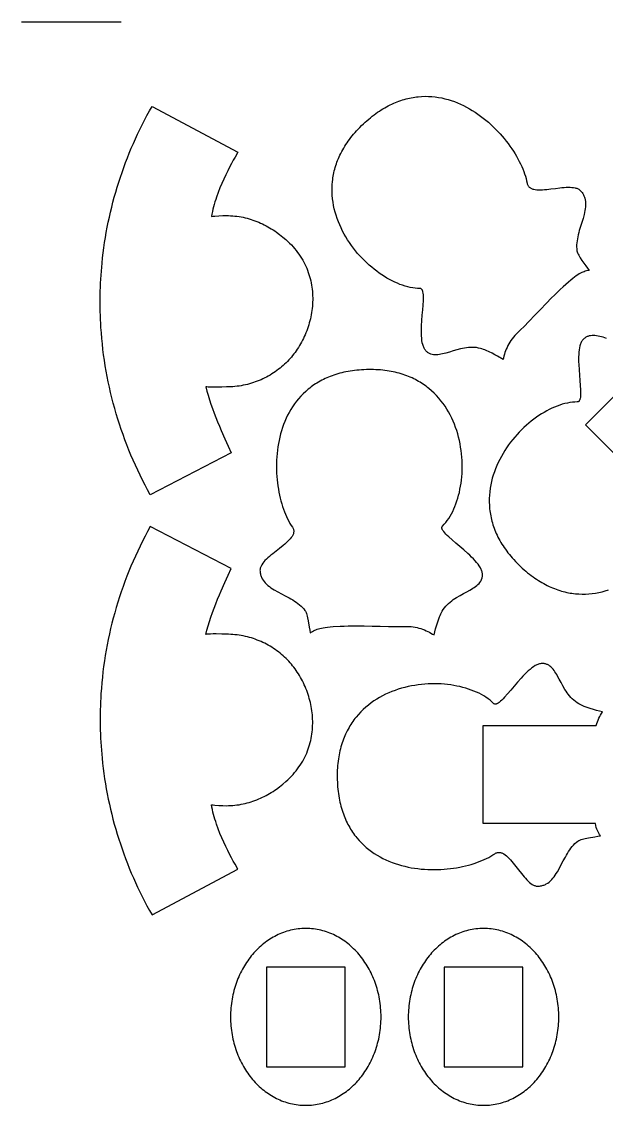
# Model space of a CAD drawing. Extents: x 0 to 31.8, y 3.7 to 12.
# Drawn here: x 0 to 4.47, y 3.69 to 11.97 of the extents above; entities that cross this region are included whole.
import ezdxf

# ---------------------------------------------------------------- set-up
doc = ezdxf.new("R2010")
doc.units = 0
doc.layers.add('LAYER_1', color=18, linetype='CONTINUOUS')

msp = doc.modelspace()

# ---------------------------------------------------------------- linework, layer by layer
at = {"layer": 'LAYER_1'}
for points in [[(0, 11.97), (0.76, 11.97)], [(4.469, 9.5518), (4.4424, 9.5597), (4.4294, 9.5633), (4.4167, 9.5664), (4.4043, 9.569), (4.3922, 9.5711), (4.3804, 9.5725), (4.3689, 9.5732), (4.3577, 9.5731), (4.3468, 9.5721), (4.3363, 9.5701), (4.3261, 9.567), (4.3212, 9.5651), (4.3163, 9.5628), (4.3115, 9.5602), (4.3069, 9.5573), (4.3023, 9.5541), (4.2979, 9.5505), (4.2935, 9.5466), (4.2892, 9.5423), (4.2853, 9.5378), (4.2816, 9.5328), (4.2783, 9.5275), (4.2752, 9.5217), (4.2723, 9.5157), (4.2698, 9.5092), (4.2674, 9.5024), (4.2653, 9.4953), (4.2618, 9.4802), (4.2591, 9.4641), (4.2571, 9.4469), (4.2559, 9.429), (4.2553, 9.4103), (4.2552, 9.391), (4.2555, 9.3712), (4.2563, 9.3511), (4.2588, 9.3104), (4.262, 9.2697), (4.2653, 9.2302), (4.2683, 9.1926), (4.2702, 9.1582), (4.2706, 9.1424), (4.2705, 9.1278), (4.2699, 9.1144), (4.2687, 9.1024), (4.2668, 9.0919), (4.2656, 9.0872), (4.2641, 9.083), (4.2625, 9.0792), (4.2607, 9.0759), (4.2586, 9.073), (4.2563, 9.0706), (4.2537, 9.0687), (4.2509, 9.0674), (4.2478, 9.0665), (4.2445, 9.0662), (4.2262, 9.0657), (4.2077, 9.0641), (4.1888, 9.0615), (4.1697, 9.0581), (4.1503, 9.0536), (4.1308, 9.0483), (4.1111, 9.042), (4.0913, 9.0349), (4.0715, 9.0269), (4.0515, 9.0181), (4.0316, 9.0085), (4.0116, 8.998), (3.9917, 8.9868), (3.9719, 8.9748), (3.9521, 8.9621), (3.9326, 8.9487), (3.9131, 8.9345), (3.8939, 8.9197), (3.875, 8.9041), (3.8563, 8.888), (3.8379, 8.8712), (3.8198, 8.8538), (3.8022, 8.8358), (3.7849, 8.8172), (3.768, 8.7981), (3.7516, 8.7784), (3.7358, 8.7583), (3.7204, 8.7376), (3.7056, 8.7165), (3.6914, 8.6949), (3.6779, 8.6728), (3.665, 8.6503), (3.6528, 8.6275), (3.6413, 8.6042), (3.6306, 8.5806), (3.6207, 8.5566), (3.6116, 8.5324), (3.6034, 8.5078), (3.596, 8.4829), (3.5896, 8.4577), (3.5842, 8.4323), (3.5797, 8.4067), (3.5763, 8.3809), (3.5739, 8.3548), (3.5726, 8.3286), (3.5724, 8.3023), (3.5734, 8.2758), (3.5755, 8.2491), (3.5771, 8.2358), (3.5789, 8.2224), (3.5811, 8.209), (3.5835, 8.1956), (3.5863, 8.1822), (3.5894, 8.1688), (3.5929, 8.1554), (3.5967, 8.1419), (3.6008, 8.1284), (3.6052, 8.115), (3.61, 8.1015), (3.6152, 8.0881), (3.6207, 8.0746), (3.6266, 8.0612), (3.6328, 8.0477), (3.6394, 8.0343), (3.6464, 8.0209), (3.6537, 8.0075), (3.6614, 7.9941), (3.6695, 7.9808), (3.678, 7.9674), (3.6869, 7.9541), (3.6961, 7.9408), (3.7058, 7.9276), (3.7158, 7.9144), (3.7263, 7.9012), (3.7372, 7.888), (3.7485, 7.8749), (3.7602, 7.8619), (3.7724, 7.8488), (3.7849, 7.8359), (3.7979, 7.8229), (3.8115, 7.8099), (3.8251, 7.7973), (3.8387, 7.7851), (3.8524, 7.7734), (3.866, 7.7621), (3.8796, 7.7512), (3.8933, 7.7407), (3.9069, 7.7306), (3.9205, 7.721), (3.9342, 7.7117), (3.9478, 7.7029), (3.9615, 7.6944), (3.9751, 7.6863), (3.9887, 7.6787), (4.0023, 7.6714), (4.0159, 7.6644), (4.0295, 7.6579), (4.0431, 7.6517), (4.0566, 7.6459), (4.0701, 7.6405), (4.0836, 7.6354), (4.0971, 7.6306), (4.1106, 7.6262), (4.1241, 7.6222), (4.1375, 7.6185), (4.1509, 7.6151), (4.1642, 7.612), (4.1775, 7.6093), (4.1908, 7.6069), (4.2041, 7.6049), (4.2173, 7.6031), (4.2305, 7.6017), (4.2567, 7.5997), (4.2828, 7.5989), (4.3087, 7.5992), (4.3344, 7.6007), (4.3599, 7.6033), (4.3851, 7.6069), (4.4101, 7.6116), (4.4349, 7.6172), (4.4593, 7.6238), (4.4835, 7.6313)], [(4.8372, 8.3619), (4.3069, 8.8922), (4.9166, 9.5019)]]:
    msp.add_lwpolyline(points, dxfattribs=at)
for points in [[(3.7917, 9.5967), (3.7794, 9.5846), (3.7679, 9.5723), (3.7573, 9.5599), (3.7475, 9.5473), (3.7384, 9.5346), (3.73, 9.5219), (3.7223, 9.509), (3.7153, 9.4961), (3.7088, 9.483), (3.7029, 9.4699), (3.6976, 9.4568), (3.6928, 9.4435), (3.6884, 9.4303), (3.6844, 9.417), (3.6809, 9.4036), (3.6777, 9.3903), (3.6367, 9.4146), (3.6154, 9.4266), (3.5937, 9.4382), (3.5717, 9.4491), (3.5498, 9.4589), (3.5388, 9.4634), (3.5278, 9.4674), (3.517, 9.4711), (3.5062, 9.4743), (3.4905, 9.4781), (3.4749, 9.4807), (3.4593, 9.4823), (3.4438, 9.4829), (3.4284, 9.4827), (3.4132, 9.4817), (3.398, 9.48), (3.3829, 9.4777), (3.368, 9.4748), (3.3532, 9.4715), (3.3241, 9.4639), (3.2958, 9.4556), (3.2682, 9.4471), (3.2416, 9.4392), (3.2286, 9.4357), (3.2159, 9.4326), (3.2035, 9.4299), (3.1914, 9.4278), (3.1796, 9.4264), (3.1681, 9.4257), (3.1569, 9.4258), (3.146, 9.4269), (3.1355, 9.4289), (3.1253, 9.4319), (3.1204, 9.4339), (3.1155, 9.4362), (3.1108, 9.4387), (3.1061, 9.4416), (3.1015, 9.4449), (3.0971, 9.4484), (3.0927, 9.4523), (3.0884, 9.4566), (3.0845, 9.4612), (3.0809, 9.4661), (3.0775, 9.4715), (3.0744, 9.4772), (3.0716, 9.4833), (3.069, 9.4897), (3.0666, 9.4965), (3.0645, 9.5036), (3.061, 9.5187), (3.0583, 9.5349), (3.0564, 9.552), (3.0551, 9.57), (3.0545, 9.5887), (3.0544, 9.608), (3.0548, 9.6277), (3.0555, 9.6478), (3.058, 9.6886), (3.0612, 9.7292), (3.0645, 9.7688), (3.0675, 9.8063), (3.0694, 9.8408), (3.0698, 9.8565), (3.0697, 9.8712), (3.0691, 9.8846), (3.0679, 9.8966), (3.066, 9.9071), (3.0648, 9.9117), (3.0634, 9.9159), (3.0617, 9.9197), (3.0599, 9.9231), (3.0578, 9.9259), (3.0555, 9.9283), (3.0529, 9.9302), (3.0501, 9.9316), (3.0471, 9.9324), (3.0437, 9.9327), (3.0255, 9.9333), (3.0069, 9.9349), (2.988, 9.9374), (2.9689, 9.9409), (2.9495, 9.9453), (2.93, 9.9507), (2.9104, 9.9569), (2.8906, 9.964), (2.8707, 9.972), (2.8507, 9.9808), (2.8308, 9.9905), (2.8108, 10.0009), (2.7909, 10.0121), (2.7711, 10.0241), (2.7514, 10.0368), (2.7318, 10.0503), (2.7124, 10.0645), (2.6932, 10.0793), (2.6742, 10.0948), (2.6555, 10.111), (2.6371, 10.1278), (2.619, 10.1452), (2.6014, 10.1632), (2.5841, 10.1817), (2.5672, 10.2008), (2.5508, 10.2205), (2.535, 10.2407), (2.5196, 10.2613), (2.5048, 10.2825), (2.4906, 10.3041), (2.4771, 10.3261), (2.4642, 10.3486), (2.452, 10.3715), (2.4405, 10.3947), (2.4298, 10.4183), (2.4199, 10.4423), (2.4108, 10.4666), (2.4026, 10.4912), (2.3953, 10.5161), (2.3888, 10.5412), (2.3834, 10.5666), (2.3789, 10.5922), (2.3755, 10.6181), (2.3731, 10.6441), (2.3718, 10.6703), (2.3716, 10.6967), (2.3726, 10.7232), (2.3747, 10.7498), (2.3763, 10.7631), (2.3781, 10.7765), (2.3803, 10.7899), (2.3827, 10.8033), (2.3855, 10.8167), (2.3887, 10.8302), (2.3921, 10.8436), (2.3959, 10.857), (2.4, 10.8705), (2.4045, 10.884), (2.4093, 10.8974), (2.4144, 10.9109), (2.4199, 10.9243), (2.4258, 10.9378), (2.432, 10.9512), (2.4386, 10.9646), (2.4456, 10.9781), (2.4529, 10.9915), (2.4606, 11.0048), (2.4687, 11.0182), (2.4772, 11.0315), (2.4861, 11.0448), (2.4953, 11.0581), (2.505, 11.0714), (2.5151, 11.0846), (2.5255, 11.0978), (2.5364, 11.1109), (2.5477, 11.124), (2.5594, 11.1371), (2.5716, 11.1501), (2.5841, 11.1631), (2.5971, 11.176), (2.6107, 11.189), (2.6243, 11.2016), (2.638, 11.2138), (2.6516, 11.2256), (2.6652, 11.2369), (2.6788, 11.2478), (2.6925, 11.2582), (2.7061, 11.2683), (2.7198, 11.278), (2.7334, 11.2872), (2.747, 11.2961), (2.7607, 11.3045), (2.7743, 11.3126), (2.7879, 11.3203), (2.8015, 11.3276), (2.8151, 11.3345), (2.8287, 11.3411), (2.8423, 11.3472), (2.8558, 11.353), (2.8693, 11.3585), (2.8829, 11.3636), (2.8964, 11.3683), (2.9098, 11.3727), (2.9233, 11.3768), (2.9367, 11.3805), (2.9501, 11.3839), (2.9634, 11.3869), (2.9768, 11.3896), (2.99, 11.392), (3.0033, 11.3941), (3.0165, 11.3958), (3.0297, 11.3973), (3.056, 11.3993), (3.082, 11.4001), (3.1079, 11.3997), (3.1336, 11.3982), (3.1591, 11.3956), (3.1843, 11.392), (3.2093, 11.3874), (3.2341, 11.3817), (3.2586, 11.3751), (3.2828, 11.3676), (3.3067, 11.3592), (3.3303, 11.35), (3.3535, 11.34), (3.3765, 11.3291), (3.3991, 11.3175), (3.4213, 11.3052), (3.4432, 11.2922), (3.4646, 11.2786), (3.4857, 11.2644), (3.5064, 11.2495), (3.5266, 11.2342), (3.5464, 11.2183), (3.5657, 11.2019), (3.5846, 11.1851), (3.603, 11.1679), (3.6208, 11.1503), (3.6382, 11.1324), (3.6551, 11.1142), (3.6714, 11.0957), (3.6872, 11.0769), (3.7024, 11.058), (3.717, 11.0388), (3.731, 11.0196), (3.7445, 11.0002), (3.7573, 10.9808), (3.7695, 10.9613), (3.781, 10.9418), (3.7919, 10.9224), (3.8021, 10.903), (3.8117, 10.8837), (3.8205, 10.8646), (3.8287, 10.8456), (3.8361, 10.8268), (3.8427, 10.8083), (3.8487, 10.79), (3.8538, 10.772), (3.8582, 10.7544), (3.8618, 10.7372), (3.8631, 10.7316), (3.8647, 10.7264), (3.8668, 10.7216), (3.8693, 10.7172), (3.8721, 10.7131), (3.8753, 10.7093), (3.8788, 10.7059), (3.8826, 10.7028), (3.8868, 10.6999), (3.8913, 10.6974), (3.896, 10.6951), (3.9011, 10.6932), (3.9064, 10.6914), (3.912, 10.6899), (3.924, 10.6877), (3.9368, 10.6862), (3.9505, 10.6856), (3.9648, 10.6856), (3.9798, 10.6861), (3.9954, 10.6872), (4.0114, 10.6887), (4.0443, 10.6925), (4.0778, 10.6967), (4.1113, 10.7008), (4.1278, 10.7026), (4.1439, 10.704), (4.1597, 10.705), (4.175, 10.7056), (4.1897, 10.7055), (4.2037, 10.7048), (4.2169, 10.7032), (4.2293, 10.7009), (4.2351, 10.6993), (4.2407, 10.6976), (4.246, 10.6955), (4.2511, 10.6932), (4.2558, 10.6906), (4.2603, 10.6877), (4.2644, 10.6845), (4.2683, 10.681), (4.2734, 10.6756), (4.2782, 10.6701), (4.2825, 10.6645), (4.2865, 10.6588), (4.2902, 10.653), (4.2934, 10.6471), (4.2964, 10.6411), (4.299, 10.635), (4.3012, 10.6288), (4.3032, 10.6225), (4.3062, 10.6098), (4.3081, 10.5967), (4.309, 10.5833), (4.3089, 10.5696), (4.308, 10.5557), (4.3063, 10.5415), (4.3039, 10.5271), (4.3009, 10.5125), (4.2973, 10.4977), (4.2891, 10.4676), (4.2798, 10.437), (4.2701, 10.406), (4.2607, 10.3748), (4.2564, 10.3591), (4.2524, 10.3434), (4.2488, 10.3278), (4.2457, 10.3122), (4.2432, 10.2966), (4.2414, 10.2811), (4.2404, 10.2657), (4.2402, 10.2504), (4.241, 10.2352), (4.2428, 10.2201), (4.2445, 10.2125), (4.2473, 10.2043), (4.2512, 10.1955), (4.2559, 10.1862), (4.2614, 10.1766), (4.2675, 10.1667), (4.2812, 10.1463), (4.3105, 10.1058), (4.3242, 10.0871), (4.3359, 10.0704), (4.3159, 10.0661), (4.3066, 10.0637), (4.2976, 10.0609), (4.2886, 10.0576), (4.2794, 10.0537), (4.2699, 10.049), (4.2599, 10.0433), (4.2491, 10.0365), (4.2375, 10.0285), (4.2248, 10.019), (4.2108, 10.008), (4.1953, 9.9953), (4.1782, 9.9808), (4.1382, 9.9455), (4.1155, 9.9248), (4.0931, 9.9038), (4.0711, 9.8824), (4.0493, 9.8608), (4.0062, 9.8169), (3.9637, 9.7724), (3.9214, 9.7278), (3.8788, 9.6835), (3.8357, 9.6396), (3.8138, 9.6181)], [(2.0203, 9.3657), (2.0091, 9.3551), (1.9977, 9.3447), (1.986, 9.3346), (1.9741, 9.3248), (1.962, 9.3153), (1.9496, 9.306), (1.937, 9.297), (1.9242, 9.2883), (1.9112, 9.28), (1.898, 9.2719), (1.8846, 9.2641), (1.8709, 9.2566), (1.8571, 9.2495), (1.8431, 9.2427), (1.8289, 9.2362), (1.8145, 9.23), (1.8, 9.2242), (1.7852, 9.2187), (1.7703, 9.2136), (1.7553, 9.2088), (1.7401, 9.2043), (1.7247, 9.2002), (1.7093, 9.1965), (1.6936, 9.1932), (1.6778, 9.1902), (1.6619, 9.1876), (1.6459, 9.1854), (1.6298, 9.1836), (1.6135, 9.1822), (1.5971, 9.1812), (1.5806, 9.1806), (1.564, 9.1804), (1.5283, 9.1796), (1.4857, 9.1783), (1.464, 9.1781), (1.4432, 9.1785), (1.4243, 9.1796), (1.4158, 9.1805), (1.4081, 9.1817), (1.4155, 9.1496), (1.4244, 9.1167), (1.4344, 9.0833), (1.4454, 9.0494), (1.4573, 9.0153), (1.4698, 8.9812), (1.483, 8.9473), (1.4965, 8.9136), (1.5103, 8.8804), (1.5241, 8.848), (1.5514, 8.7857), (1.5771, 8.7284), (1.6, 8.6773), (0.9828, 8.3575), (0.9624, 8.3945), (0.9426, 8.4317), (0.9234, 8.4692), (0.9047, 8.5069), (0.8865, 8.5448), (0.8688, 8.5829), (0.8518, 8.6213), (0.8352, 8.6599), (0.8192, 8.6987), (0.8038, 8.7377), (0.7889, 8.7769), (0.7745, 8.8163), (0.7607, 8.8558), (0.7475, 8.8956), (0.7348, 8.9355), (0.7227, 8.9756), (0.7111, 9.0158), (0.7001, 9.0562), (0.6896, 9.0968), (0.6798, 9.1374), (0.6704, 9.1783), (0.6617, 9.2192), (0.6535, 9.2603), (0.6459, 9.3015), (0.6389, 9.3428), (0.6324, 9.3842), (0.6265, 9.4257), (0.6212, 9.4673), (0.6165, 9.509), (0.6123, 9.5508), (0.6088, 9.5927), (0.6058, 9.6346), (0.6039, 9.6653), (0.6024, 9.696), (0.6013, 9.7267), (0.6004, 9.7575), (0.5998, 9.7882), (0.5996, 9.819), (0.5996, 9.8498), (0.6, 9.8806), (0.6007, 9.9114), (0.6017, 9.9421), (0.603, 9.9729), (0.6046, 10.0036), (0.6065, 10.0343), (0.6088, 10.065), (0.6113, 10.0956), (0.6142, 10.1262), (0.6184, 10.1656), (0.623, 10.2049), (0.6282, 10.2441), (0.6339, 10.2832), (0.6401, 10.3223), (0.6468, 10.3612), (0.6541, 10.4001), (0.6618, 10.4388), (0.67, 10.4774), (0.6788, 10.5159), (0.688, 10.5543), (0.6977, 10.5925), (0.708, 10.6307), (0.7187, 10.6686), (0.73, 10.7065), (0.7417, 10.7442), (0.7539, 10.7817), (0.7667, 10.8191), (0.7799, 10.8563), (0.7936, 10.8934), (0.8078, 10.9303), (0.8225, 10.967), (0.8377, 11.0035), (0.8533, 11.0399), (0.8695, 11.076), (0.8861, 11.112), (0.9032, 11.1477), (0.9208, 11.1833), (0.9388, 11.2186), (0.9574, 11.2538), (0.9764, 11.2887), (0.9959, 11.3234), (1.6521, 10.9734), (1.63, 10.9348), (1.6172, 10.9119), (1.6035, 10.8868), (1.5891, 10.8597), (1.5742, 10.8308), (1.5592, 10.8003), (1.5441, 10.7683), (1.5293, 10.7351), (1.5149, 10.7007), (1.5011, 10.6655), (1.4883, 10.6296), (1.4823, 10.6114), (1.4765, 10.5931), (1.4712, 10.5747), (1.4661, 10.5563), (1.4615, 10.5378), (1.4573, 10.5193), (1.4535, 10.5008), (1.4503, 10.4823), (1.4632, 10.4841), (1.4771, 10.4855), (1.5066, 10.4877), (1.5364, 10.4889), (1.564, 10.4893), (1.5804, 10.4891), (1.5967, 10.4885), (1.6129, 10.4874), (1.6289, 10.4859), (1.6448, 10.484), (1.6606, 10.4817), (1.6762, 10.479), (1.6918, 10.4759), (1.7071, 10.4725), (1.7224, 10.4686), (1.7375, 10.4644), (1.7525, 10.4599), (1.7673, 10.455), (1.782, 10.4497), (1.7966, 10.4441), (1.8109, 10.4382), (1.8252, 10.432), (1.8393, 10.4255), (1.8532, 10.4186), (1.8669, 10.4115), (1.8806, 10.4041), (1.894, 10.3964), (1.9073, 10.3884), (1.9204, 10.3801), (1.9333, 10.3716), (1.946, 10.3629), (1.971, 10.3446), (1.9953, 10.3254), (2.0188, 10.3054), (2.0333, 10.2922), (2.0473, 10.2787), (2.0606, 10.2651), (2.0734, 10.2512), (2.0856, 10.2371), (2.0973, 10.2228), (2.1083, 10.2084), (2.1189, 10.1937), (2.1289, 10.1789), (2.1383, 10.164), (2.1472, 10.1489), (2.1556, 10.1336), (2.1635, 10.1182), (2.1708, 10.1027), (2.1777, 10.0871), (2.184, 10.0714), (2.1899, 10.0556), (2.1952, 10.0397), (2.2001, 10.0237), (2.2045, 10.0076), (2.2084, 9.9915), (2.2119, 9.9753), (2.2149, 9.9591), (2.2174, 9.9429), (2.2195, 9.9266), (2.2212, 9.9103), (2.2224, 9.894), (2.2232, 9.8777), (2.2236, 9.8614), (2.2236, 9.8451), (2.2232, 9.8289), (2.2223, 9.8127), (2.2211, 9.7965), (2.2194, 9.7804), (2.2174, 9.7643), (2.215, 9.7484), (2.2123, 9.7325), (2.2092, 9.7167), (2.2057, 9.701), (2.2018, 9.6853), (2.1977, 9.6699), (2.1931, 9.6545), (2.1883, 9.6393), (2.1831, 9.6242), (2.1776, 9.6092), (2.1718, 9.5944), (2.1656, 9.5798), (2.1592, 9.5654), (2.1525, 9.5511), (2.1455, 9.5371), (2.1382, 9.5232), (2.1306, 9.5096), (2.1227, 9.4962), (2.1146, 9.483), (2.1062, 9.47), (2.0976, 9.4573), (2.0888, 9.4449), (2.0796, 9.4327), (2.0703, 9.4208), (2.0607, 9.4092), (2.0509, 9.3979), (2.0409, 9.3868), (2.0307, 9.3761)], [(2.9246, 7.3521), (2.9419, 7.3521), (2.9587, 7.3515), (2.975, 7.3503), (2.9908, 7.3483), (3.0062, 7.3458), (3.0211, 7.3427), (3.0357, 7.3391), (3.0498, 7.3349), (3.0636, 7.3302), (3.077, 7.3251), (3.0901, 7.3196), (3.1029, 7.3137), (3.1153, 7.3074), (3.1275, 7.3008), (3.1395, 7.2939), (3.1512, 7.2867), (3.163, 7.3328), (3.1696, 7.3564), (3.1767, 7.38), (3.1845, 7.4032), (3.1931, 7.4257), (3.1977, 7.4366), (3.2026, 7.4472), (3.2077, 7.4574), (3.2131, 7.4674), (3.2215, 7.4811), (3.2307, 7.494), (3.2405, 7.5061), (3.251, 7.5175), (3.2621, 7.5283), (3.2736, 7.5384), (3.2855, 7.5479), (3.2978, 7.5569), (3.3104, 7.5654), (3.3232, 7.5736), (3.3491, 7.5888), (3.3751, 7.6029), (3.4005, 7.6164), (3.425, 7.6296), (3.4366, 7.6363), (3.4478, 7.6431), (3.4584, 7.65), (3.4685, 7.6571), (3.4779, 7.6644), (3.4865, 7.6721), (3.4943, 7.6801), (3.5013, 7.6885), (3.5073, 7.6973), (3.5123, 7.7067), (3.5144, 7.7116), (3.5163, 7.7166), (3.5178, 7.7218), (3.5191, 7.7271), (3.52, 7.7326), (3.5206, 7.7383), (3.521, 7.7442), (3.5209, 7.7502), (3.5205, 7.7562), (3.5196, 7.7623), (3.5182, 7.7685), (3.5163, 7.7747), (3.514, 7.781), (3.5113, 7.7874), (3.5081, 7.7939), (3.5046, 7.8004), (3.4965, 7.8135), (3.4869, 7.8269), (3.4762, 7.8404), (3.4644, 7.854), (3.4516, 7.8676), (3.438, 7.8813), (3.4238, 7.895), (3.409, 7.9087), (3.3785, 7.9358), (3.3474, 7.9623), (3.3171, 7.9879), (3.2885, 8.0123), (3.2628, 8.0353), (3.2513, 8.0462), (3.241, 8.0566), (3.232, 8.0665), (3.2244, 8.0758), (3.2183, 8.0846), (3.2159, 8.0888), (3.2139, 8.0928), (3.2124, 8.0966), (3.2113, 8.1003), (3.2108, 8.1038), (3.2107, 8.1071), (3.2112, 8.1102), (3.2122, 8.1132), (3.2138, 8.1159), (3.2159, 8.1185), (3.2284, 8.1318), (3.2405, 8.1461), (3.252, 8.1612), (3.263, 8.1772), (3.2736, 8.194), (3.2836, 8.2116), (3.2931, 8.2299), (3.3021, 8.249), (3.3105, 8.2687), (3.3183, 8.289), (3.3256, 8.3099), (3.3324, 8.3314), (3.3385, 8.3534), (3.3441, 8.3759), (3.349, 8.3989), (3.3534, 8.4222), (3.3571, 8.446), (3.3602, 8.47), (3.3626, 8.4944), (3.3644, 8.5191), (3.3655, 8.5439), (3.366, 8.569), (3.3658, 8.5942), (3.3649, 8.6196), (3.3632, 8.645), (3.3609, 8.6705), (3.3579, 8.696), (3.3541, 8.7215), (3.3496, 8.7469), (3.3444, 8.7722), (3.3384, 8.7974), (3.3316, 8.8224), (3.3241, 8.8472), (3.3157, 8.8717), (3.3066, 8.896), (3.2967, 8.9199), (3.2859, 8.9435), (3.2744, 8.9667), (3.262, 8.9895), (3.2487, 9.0118), (3.2346, 9.0337), (3.2196, 9.0549), (3.2038, 9.0756), (3.1871, 9.0957), (3.1695, 9.1152), (3.151, 9.134), (3.1315, 9.152), (3.1112, 9.1693), (3.1007, 9.1777), (3.0899, 9.1858), (3.0789, 9.1937), (3.0677, 9.2015), (3.0562, 9.209), (3.0445, 9.2163), (3.0326, 9.2234), (3.0204, 9.2302), (3.008, 9.2368), (2.9953, 9.2432), (2.9824, 9.2493), (2.9692, 9.2552), (2.9558, 9.2608), (2.9422, 9.2661), (2.9283, 9.2712), (2.9141, 9.2761), (2.8997, 9.2806), (2.885, 9.2849), (2.8701, 9.2889), (2.855, 9.2926), (2.8395, 9.2961), (2.8238, 9.2992), (2.8079, 9.3021), (2.7917, 9.3046), (2.7752, 9.3068), (2.7585, 9.3087), (2.7415, 9.3103), (2.7243, 9.3116), (2.7067, 9.3126), (2.6889, 9.3132), (2.6709, 9.3135), (2.6526, 9.3134), (2.6337, 9.313), (2.6152, 9.3123), (2.597, 9.3113), (2.579, 9.31), (2.5614, 9.3083), (2.544, 9.3064), (2.527, 9.3042), (2.5102, 9.3016), (2.4938, 9.2988), (2.4776, 9.2957), (2.4617, 9.2923), (2.446, 9.2887), (2.4307, 9.2847), (2.4156, 9.2805), (2.4009, 9.2761), (2.3863, 9.2714), (2.3721, 9.2664), (2.3582, 9.2612), (2.3445, 9.2557), (2.331, 9.25), (2.3179, 9.244), (2.305, 9.2378), (2.2924, 9.2314), (2.28, 9.2248), (2.2679, 9.2179), (2.256, 9.2108), (2.2444, 9.2035), (2.2331, 9.196), (2.222, 9.1883), (2.2112, 9.1804), (2.2006, 9.1723), (2.1902, 9.164), (2.1703, 9.1469), (2.1513, 9.129), (2.1332, 9.1104), (2.1161, 9.0912), (2.0999, 9.0714), (2.0846, 9.051), (2.0702, 9.03), (2.0567, 9.0085), (2.0441, 8.9865), (2.0322, 8.9641), (2.0213, 8.9413), (2.0111, 8.9181), (2.0018, 8.8945), (1.9932, 8.8706), (1.9854, 8.8464), (1.9784, 8.822), (1.9721, 8.7974), (1.9666, 8.7725), (1.9618, 8.7476), (1.9576, 8.7225), (1.9542, 8.6973), (1.9514, 8.6721), (1.9493, 8.6469), (1.9479, 8.6216), (1.9471, 8.5965), (1.9468, 8.5714), (1.9472, 8.5464), (1.9482, 8.5216), (1.9498, 8.497), (1.9519, 8.4726), (1.9545, 8.4484), (1.9577, 8.4246), (1.9614, 8.401), (1.9656, 8.3778), (1.9703, 8.355), (1.9754, 8.3326), (1.981, 8.3107), (1.9871, 8.2892), (1.9935, 8.2683), (2.0004, 8.2479), (2.0077, 8.2281), (2.0154, 8.209), (2.0234, 8.1905), (2.0318, 8.1726), (2.0405, 8.1555), (2.0496, 8.1392), (2.059, 8.1236), (2.0686, 8.1089), (2.0717, 8.104), (2.0741, 8.0992), (2.0761, 8.0943), (2.0775, 8.0895), (2.0784, 8.0846), (2.0788, 8.0797), (2.0787, 8.0747), (2.0782, 8.0698), (2.0773, 8.0649), (2.0759, 8.0599), (2.0741, 8.0549), (2.0719, 8.0499), (2.0694, 8.045), (2.0665, 8.0399), (2.0597, 8.0299), (2.0516, 8.0198), (2.0424, 8.0097), (2.0322, 7.9995), (2.0212, 7.9893), (2.0095, 7.9791), (1.9971, 7.9688), (1.9712, 7.9482), (1.9444, 7.9275), (1.9179, 7.9067), (1.905, 7.8963), (1.8925, 7.8859), (1.8807, 7.8755), (1.8695, 7.8651), (1.8592, 7.8546), (1.8498, 7.8442), (1.8415, 7.8338), (1.8344, 7.8234), (1.8314, 7.8182), (1.8287, 7.8129), (1.8264, 7.8077), (1.8244, 7.8025), (1.8229, 7.7973), (1.8218, 7.7921), (1.8211, 7.7869), (1.8209, 7.7818), (1.8211, 7.7743), (1.8216, 7.767), (1.8225, 7.76), (1.8237, 7.7531), (1.8252, 7.7464), (1.8271, 7.7399), (1.8293, 7.7336), (1.8318, 7.7275), (1.8345, 7.7215), (1.8376, 7.7157), (1.8445, 7.7045), (1.8524, 7.6939), (1.8612, 7.6838), (1.8709, 7.6742), (1.8814, 7.665), (1.8927, 7.6562), (1.9046, 7.6477), (1.917, 7.6395), (1.93, 7.6316), (1.9571, 7.6161), (1.9853, 7.6011), (2.0141, 7.586), (2.0428, 7.5705), (2.0569, 7.5625), (2.0708, 7.5543), (2.0844, 7.5457), (2.0977, 7.5369), (2.1104, 7.5276), (2.1227, 7.5179), (2.1343, 7.5078), (2.1453, 7.4971), (2.1555, 7.4858), (2.1648, 7.4739), (2.169, 7.4673), (2.1728, 7.4594), (2.1763, 7.4505), (2.1795, 7.4406), (2.1824, 7.4299), (2.1851, 7.4185), (2.1899, 7.3945), (2.1978, 7.3451), (2.2013, 7.3222), (2.2048, 7.3021), (2.2221, 7.3132), (2.2303, 7.3181), (2.2387, 7.3225), (2.2474, 7.3266), (2.2566, 7.3303), (2.2667, 7.3337), (2.2778, 7.3367), (2.2902, 7.3395), (2.3041, 7.3421), (2.3198, 7.3444), (2.3374, 7.3465), (2.3574, 7.3485), (2.3798, 7.3503), (2.433, 7.3537), (2.4637, 7.3551), (2.4944, 7.356), (2.5251, 7.3565), (2.5558, 7.3566), (2.6172, 7.356), (2.6787, 7.3546), (2.7402, 7.3531), (2.8017, 7.3518), (2.8632, 7.3513), (2.8939, 7.3515)], [(2.0203, 7.1068), (2.0091, 7.1174), (1.9977, 7.1278), (1.986, 7.1379), (1.9741, 7.1477), (1.962, 7.1572), (1.9496, 7.1665), (1.937, 7.1755), (1.9242, 7.1841), (1.9112, 7.1925), (1.898, 7.2006), (1.8846, 7.2084), (1.8709, 7.2158), (1.8571, 7.223), (1.8431, 7.2298), (1.8289, 7.2363), (1.8145, 7.2425), (1.8, 7.2483), (1.7852, 7.2538), (1.7703, 7.2589), (1.7553, 7.2637), (1.7401, 7.2682), (1.7247, 7.2722), (1.7093, 7.2759), (1.6936, 7.2793), (1.6778, 7.2823), (1.6619, 7.2848), (1.6459, 7.287), (1.6298, 7.2889), (1.6135, 7.2903), (1.5971, 7.2913), (1.5806, 7.2919), (1.564, 7.2921), (1.5283, 7.2929), (1.4857, 7.2942), (1.464, 7.2944), (1.4432, 7.294), (1.4243, 7.2929), (1.4158, 7.2919), (1.4081, 7.2907), (1.4155, 7.3229), (1.4244, 7.3557), (1.4344, 7.3892), (1.4454, 7.4231), (1.4573, 7.4571), (1.4698, 7.4912), (1.483, 7.5252), (1.4965, 7.5589), (1.5103, 7.592), (1.5241, 7.6245), (1.5514, 7.6867), (1.5771, 7.7441), (1.6, 7.7952), (0.9828, 8.115), (0.9624, 8.078), (0.9426, 8.0408), (0.9234, 8.0033), (0.9047, 7.9656), (0.8865, 7.9277), (0.8688, 7.8895), (0.8518, 7.8512), (0.8352, 7.8126), (0.8192, 7.7738), (0.8038, 7.7348), (0.7889, 7.6956), (0.7745, 7.6562), (0.7607, 7.6166), (0.7475, 7.5769), (0.7348, 7.537), (0.7227, 7.4969), (0.7111, 7.4567), (0.7001, 7.4163), (0.6896, 7.3757), (0.6798, 7.335), (0.6704, 7.2942), (0.6617, 7.2533), (0.6535, 7.2122), (0.6459, 7.171), (0.6389, 7.1297), (0.6324, 7.0883), (0.6265, 7.0468), (0.6212, 7.0052), (0.6165, 6.9635), (0.6123, 6.9217), (0.6088, 6.8798), (0.6058, 6.8379), (0.6039, 6.8072), (0.6024, 6.7765), (0.6013, 6.7458), (0.6004, 6.715), (0.5998, 6.6842), (0.5996, 6.6535), (0.5996, 6.6227), (0.6, 6.5919), (0.6007, 6.5611), (0.6017, 6.5304), (0.603, 6.4996), (0.6046, 6.4689), (0.6065, 6.4382), (0.6088, 6.4075), (0.6113, 6.3769), (0.6142, 6.3463), (0.6184, 6.3069), (0.623, 6.2676), (0.6282, 6.2284), (0.6339, 6.1892), (0.6401, 6.1502), (0.6468, 6.1113), (0.6541, 6.0724), (0.6618, 6.0337), (0.67, 5.9951), (0.6788, 5.9566), (0.688, 5.9182), (0.6977, 5.8799), (0.708, 5.8418), (0.7187, 5.8038), (0.73, 5.766), (0.7417, 5.7283), (0.7539, 5.6908), (0.7667, 5.6534), (0.7799, 5.6161), (0.7936, 5.5791), (0.8078, 5.5422), (0.8225, 5.5055), (0.8377, 5.469), (0.8533, 5.4326), (0.8695, 5.3965), (0.8861, 5.3605), (0.9032, 5.3247), (0.9208, 5.2892), (0.9388, 5.2538), (0.9574, 5.2187), (0.9764, 5.1838), (0.9959, 5.1491), (1.6521, 5.4991), (1.63, 5.5376), (1.6172, 5.5606), (1.6035, 5.5857), (1.5891, 5.6127), (1.5742, 5.6416), (1.5592, 5.6722), (1.5441, 5.7042), (1.5293, 5.7374), (1.5149, 5.7717), (1.5011, 5.807), (1.4883, 5.8429), (1.4823, 5.8611), (1.4765, 5.8794), (1.4712, 5.8978), (1.4661, 5.9162), (1.4615, 5.9347), (1.4573, 5.9532), (1.4535, 5.9717), (1.4503, 5.9902), (1.4632, 5.9884), (1.4771, 5.9869), (1.5066, 5.9848), (1.5364, 5.9835), (1.564, 5.9832), (1.5804, 5.9834), (1.5967, 5.984), (1.6129, 5.9851), (1.6289, 5.9866), (1.6448, 5.9885), (1.6606, 5.9908), (1.6762, 5.9935), (1.6918, 5.9966), (1.7071, 6), (1.7224, 6.0039), (1.7375, 6.0081), (1.7525, 6.0126), (1.7673, 6.0175), (1.782, 6.0228), (1.7966, 6.0283), (1.8109, 6.0342), (1.8252, 6.0405), (1.8393, 6.047), (1.8532, 6.0538), (1.8669, 6.061), (1.8806, 6.0684), (1.894, 6.0761), (1.9073, 6.0841), (1.9204, 6.0924), (1.9333, 6.1009), (1.946, 6.1096), (1.971, 6.1279), (1.9953, 6.1471), (2.0188, 6.1671), (2.0333, 6.1803), (2.0473, 6.1937), (2.0606, 6.2074), (2.0734, 6.2213), (2.0856, 6.2354), (2.0973, 6.2496), (2.1083, 6.2641), (2.1189, 6.2787), (2.1289, 6.2935), (2.1383, 6.3085), (2.1472, 6.3236), (2.1556, 6.3389), (2.1635, 6.3542), (2.1708, 6.3697), (2.1777, 6.3854), (2.184, 6.4011), (2.1899, 6.4169), (2.1952, 6.4328), (2.2001, 6.4488), (2.2045, 6.4649), (2.2084, 6.481), (2.2119, 6.4972), (2.2149, 6.5134), (2.2174, 6.5296), (2.2195, 6.5459), (2.2212, 6.5622), (2.2224, 6.5785), (2.2232, 6.5948), (2.2236, 6.6111), (2.2236, 6.6274), (2.2232, 6.6436), (2.2223, 6.6598), (2.2211, 6.676), (2.2194, 6.6921), (2.2174, 6.7081), (2.215, 6.7241), (2.2123, 6.74), (2.2092, 6.7558), (2.2057, 6.7715), (2.2018, 6.7871), (2.1977, 6.8026), (2.1931, 6.818), (2.1883, 6.8332), (2.1831, 6.8483), (2.1776, 6.8633), (2.1718, 6.878), (2.1656, 6.8927), (2.1592, 6.9071), (2.1525, 6.9213), (2.1455, 6.9354), (2.1382, 6.9492), (2.1306, 6.9629), (2.1227, 6.9763), (2.1146, 6.9895), (2.1062, 7.0024), (2.0976, 7.0151), (2.0888, 7.0276), (2.0796, 7.0398), (2.0703, 7.0517), (2.0607, 7.0633), (2.0509, 7.0746), (2.0409, 7.0857), (2.0307, 7.0964)], [(4.3833, 5.8467), (3.527, 5.8467), (3.527, 6.5967), (4.3892, 6.5967), (4.3938, 6.6106), (4.399, 6.6242), (4.4045, 6.6374), (4.4105, 6.6504), (4.4168, 6.663), (4.4235, 6.6753), (4.4305, 6.6873), (4.4377, 6.6992), (4.3916, 6.711), (4.368, 6.7175), (4.3444, 6.7247), (4.3212, 6.7325), (4.2987, 6.7411), (4.2879, 6.7457), (4.2772, 6.7506), (4.267, 6.7557), (4.257, 6.761), (4.2433, 6.7695), (4.2304, 6.7786), (4.2183, 6.7885), (4.2069, 6.799), (4.1962, 6.81), (4.1861, 6.8216), (4.1765, 6.8335), (4.1675, 6.8458), (4.159, 6.8584), (4.1508, 6.8711), (4.1357, 6.8971), (4.1215, 6.9231), (4.108, 6.9485), (4.0948, 6.9729), (4.0881, 6.9846), (4.0814, 6.9958), (4.0744, 7.0064), (4.0673, 7.0164), (4.06, 7.0258), (4.0523, 7.0345), (4.0443, 7.0423), (4.0359, 7.0493), (4.0271, 7.0553), (4.0177, 7.0603), (4.0128, 7.0624), (4.0078, 7.0642), (4.0026, 7.0658), (3.9973, 7.067), (3.9918, 7.068), (3.9861, 7.0686), (3.9802, 7.0689), (3.9742, 7.0689), (3.9682, 7.0685), (3.9621, 7.0676), (3.9559, 7.0662), (3.9497, 7.0643), (3.9434, 7.062), (3.937, 7.0593), (3.9305, 7.0561), (3.924, 7.0526), (3.9109, 7.0444), (3.8975, 7.0349), (3.884, 7.0242), (3.8704, 7.0123), (3.8568, 6.9996), (3.8431, 6.986), (3.8294, 6.9718), (3.8157, 6.957), (3.7886, 6.9264), (3.7622, 6.8954), (3.7365, 6.8651), (3.7121, 6.8365), (3.6891, 6.8107), (3.6782, 6.7993), (3.6678, 6.789), (3.6579, 6.78), (3.6486, 6.7723), (3.6398, 6.7663), (3.6357, 6.7638), (3.6317, 6.7619), (3.6278, 6.7603), (3.6242, 6.7593), (3.6207, 6.7587), (3.6173, 6.7587), (3.6142, 6.7591), (3.6112, 6.7602), (3.6085, 6.7617), (3.6059, 6.7639), (3.5926, 6.7764), (3.5783, 6.7884), (3.5632, 6.8), (3.5472, 6.811), (3.5304, 6.8216), (3.5128, 6.8316), (3.4945, 6.8411), (3.4755, 6.85), (3.4558, 6.8585), (3.4354, 6.8663), (3.4145, 6.8736), (3.393, 6.8803), (3.371, 6.8865), (3.3485, 6.892), (3.3255, 6.897), (3.3022, 6.9013), (3.2785, 6.905), (3.2544, 6.9081), (3.23, 6.9106), (3.2053, 6.9124), (3.1805, 6.9135), (3.1554, 6.9139), (3.1302, 6.9137), (3.1048, 6.9128), (3.0794, 6.9112), (3.0539, 6.9089), (3.0284, 6.9059), (3.0029, 6.9021), (2.9775, 6.8976), (2.9522, 6.8924), (2.927, 6.8864), (2.902, 6.8796), (2.8772, 6.872), (2.8527, 6.8637), (2.8284, 6.8546), (2.8045, 6.8446), (2.7809, 6.8339), (2.7577, 6.8223), (2.7349, 6.8099), (2.7126, 6.7967), (2.6908, 6.7826), (2.6695, 6.7676), (2.6488, 6.7518), (2.6287, 6.7351), (2.6092, 6.7174), (2.5904, 6.6989), (2.5724, 6.6795), (2.5551, 6.6592), (2.5468, 6.6486), (2.5386, 6.6379), (2.5307, 6.6269), (2.5229, 6.6157), (2.5154, 6.6042), (2.5081, 6.5925), (2.5011, 6.5806), (2.4942, 6.5684), (2.4876, 6.5559), (2.4812, 6.5433), (2.4751, 6.5304), (2.4693, 6.5172), (2.4636, 6.5038), (2.4583, 6.4901), (2.4532, 6.4762), (2.4483, 6.4621), (2.4438, 6.4477), (2.4395, 6.433), (2.4355, 6.4181), (2.4318, 6.4029), (2.4283, 6.3875), (2.4252, 6.3718), (2.4224, 6.3559), (2.4198, 6.3397), (2.4176, 6.3232), (2.4157, 6.3065), (2.4141, 6.2895), (2.4128, 6.2722), (2.4118, 6.2547), (2.4112, 6.2369), (2.4109, 6.2189), (2.411, 6.2005), (2.4114, 6.1817), (2.4121, 6.1632), (2.4131, 6.1449), (2.4144, 6.127), (2.4161, 6.1094), (2.418, 6.092), (2.4203, 6.075), (2.4228, 6.0582), (2.4256, 6.0417), (2.4287, 6.0255), (2.4321, 6.0096), (2.4357, 5.994), (2.4397, 5.9787), (2.4439, 5.9636), (2.4483, 5.9488), (2.453, 5.9343), (2.458, 5.9201), (2.4632, 5.9061), (2.4687, 5.8924), (2.4744, 5.879), (2.4804, 5.8658), (2.4866, 5.853), (2.493, 5.8403), (2.4996, 5.828), (2.5065, 5.8158), (2.5136, 5.804), (2.5209, 5.7924), (2.5284, 5.7811), (2.5361, 5.77), (2.544, 5.7591), (2.5521, 5.7485), (2.5604, 5.7382), (2.5776, 5.7182), (2.5954, 5.6992), (2.614, 5.6812), (2.6332, 5.6641), (2.653, 5.6479), (2.6734, 5.6326), (2.6944, 5.6182), (2.7159, 5.6047), (2.7379, 5.592), (2.7603, 5.5802), (2.7831, 5.5692), (2.8063, 5.5591), (2.8299, 5.5497), (2.8538, 5.5412), (2.878, 5.5334), (2.9024, 5.5264), (2.927, 5.5201), (2.9519, 5.5146), (2.9768, 5.5097), (3.0019, 5.5056), (3.0271, 5.5022), (3.0523, 5.4994), (3.0776, 5.4973), (3.1028, 5.4959), (3.1279, 5.495), (3.153, 5.4948), (3.178, 5.4952), (3.2028, 5.4962), (3.2274, 5.4977), (3.2518, 5.4998), (3.276, 5.5025), (3.2998, 5.5057), (3.3234, 5.5094), (3.3466, 5.5136), (3.3694, 5.5182), (3.3918, 5.5234), (3.4137, 5.529), (3.4352, 5.535), (3.4561, 5.5415), (3.4765, 5.5484), (3.4963, 5.5557), (3.5154, 5.5633), (3.534, 5.5714), (3.5518, 5.5798), (3.5689, 5.5885), (3.5852, 5.5976), (3.6008, 5.6069), (3.6155, 5.6166), (3.6204, 5.6196), (3.6252, 5.6221), (3.6301, 5.624), (3.635, 5.6254), (3.6398, 5.6263), (3.6448, 5.6268), (3.6497, 5.6267), (3.6546, 5.6262), (3.6595, 5.6252), (3.6645, 5.6239), (3.6695, 5.6221), (3.6745, 5.6199), (3.6795, 5.6174), (3.6845, 5.6145), (3.6945, 5.6076), (3.7046, 5.5996), (3.7147, 5.5904), (3.7249, 5.5802), (3.7351, 5.5692), (3.7453, 5.5575), (3.7556, 5.5451), (3.7762, 5.5192), (3.7969, 5.4924), (3.8177, 5.4658), (3.8281, 5.453), (3.8385, 5.4405), (3.8489, 5.4287), (3.8593, 5.4175), (3.8698, 5.4071), (3.8802, 5.3978), (3.8906, 5.3895), (3.901, 5.3824), (3.9063, 5.3794), (3.9115, 5.3767), (3.9167, 5.3744), (3.9219, 5.3724), (3.9271, 5.3709), (3.9323, 5.3698), (3.9375, 5.3691), (3.9426, 5.3689), (3.9501, 5.369), (3.9574, 5.3696), (3.9644, 5.3705), (3.9713, 5.3717), (3.978, 5.3732), (3.9845, 5.3751), (3.9908, 5.3773), (3.9969, 5.3797), (4.0029, 5.3825), (4.0087, 5.3855), (4.0199, 5.3924), (4.0305, 5.4003), (4.0406, 5.4092), (4.0502, 5.4189), (4.0594, 5.4294), (4.0682, 5.4407), (4.0767, 5.4525), (4.0849, 5.465), (4.0929, 5.4779), (4.1083, 5.5051), (4.1233, 5.5333), (4.1384, 5.5621), (4.1539, 5.5908), (4.1619, 5.6049), (4.1701, 5.6188), (4.1787, 5.6324), (4.1875, 5.6456), (4.1968, 5.6584), (4.2065, 5.6706), (4.2167, 5.6823), (4.2274, 5.6932), (4.2386, 5.7034), (4.2505, 5.7128), (4.2571, 5.717), (4.265, 5.7208), (4.2739, 5.7243), (4.2838, 5.7275), (4.2945, 5.7304), (4.3059, 5.7331), (4.3299, 5.7379), (4.3793, 5.7458), (4.4022, 5.7493), (4.4223, 5.7528), (4.4154, 5.7634), (4.4092, 5.7734), (4.4036, 5.7834), (4.3985, 5.7937), (4.3941, 5.8047), (4.39, 5.817), (4.3865, 5.8308)], [(2.7459, 4.37), (2.7457, 4.3874), (2.7451, 4.4047), (2.7442, 4.4219), (2.7429, 4.439), (2.7412, 4.456), (2.7392, 4.4728), (2.7369, 4.4895), (2.7342, 4.506), (2.7311, 4.5224), (2.7278, 4.5387), (2.7241, 4.5548), (2.72, 4.5707), (2.7157, 4.5865), (2.711, 4.6021), (2.706, 4.6175), (2.7007, 4.6327), (2.6951, 4.6478), (2.6892, 4.6626), (2.683, 4.6773), (2.6765, 4.6917), (2.6697, 4.706), (2.6626, 4.72), (2.6553, 4.7338), (2.6477, 4.7474), (2.6398, 4.7607), (2.6316, 4.7739), (2.6232, 4.7867), (2.6146, 4.7994), (2.6057, 4.8117), (2.5965, 4.8239), (2.5871, 4.8357), (2.5775, 4.8473), (2.5676, 4.8586), (2.5575, 4.8696), (2.5472, 4.8804), (2.5366, 4.8909), (2.5259, 4.901), (2.5149, 4.9109), (2.5037, 4.9205), (2.4924, 4.9297), (2.4808, 4.9387), (2.469, 4.9473), (2.4571, 4.9556), (2.4449, 4.9635), (2.4326, 4.9712), (2.4202, 4.9784), (2.4075, 4.9854), (2.3947, 4.992), (2.3817, 4.9982), (2.3686, 5.004), (2.3553, 5.0095), (2.3419, 5.0147), (2.3283, 5.0194), (2.3146, 5.0237), (2.3007, 5.0277), (2.2867, 5.0313), (2.2727, 5.0345), (2.2584, 5.0372), (2.2441, 5.0396), (2.2297, 5.0415), (2.2151, 5.043), (2.2005, 5.0441), (2.1857, 5.0448), (2.1709, 5.045), (2.156, 5.0448), (2.1413, 5.0441), (2.1266, 5.043), (2.1121, 5.0415), (2.0976, 5.0396), (2.0833, 5.0372), (2.0691, 5.0345), (2.055, 5.0313), (2.041, 5.0277), (2.0272, 5.0237), (2.0135, 5.0194), (1.9999, 5.0147), (1.9864, 5.0095), (1.9732, 5.004), (1.96, 4.9982), (1.9471, 4.992), (1.9342, 4.9854), (1.9216, 4.9784), (1.9091, 4.9712), (1.8968, 4.9635), (1.8847, 4.9556), (1.8727, 4.9473), (1.8609, 4.9387), (1.8494, 4.9297), (1.838, 4.9205), (1.8268, 4.9109), (1.8159, 4.901), (1.8051, 4.8909), (1.7946, 4.8804), (1.7842, 4.8696), (1.7742, 4.8586), (1.7643, 4.8473), (1.7546, 4.8357), (1.7452, 4.8239), (1.7361, 4.8117), (1.7272, 4.7994), (1.7185, 4.7867), (1.7101, 4.7739), (1.702, 4.7607), (1.6941, 4.7474), (1.6865, 4.7338), (1.6791, 4.72), (1.672, 4.706), (1.6653, 4.6917), (1.6588, 4.6773), (1.6526, 4.6626), (1.6467, 4.6478), (1.6411, 4.6327), (1.6358, 4.6175), (1.6308, 4.6021), (1.6261, 4.5865), (1.6217, 4.5707), (1.6177, 4.5548), (1.614, 4.5387), (1.6106, 4.5224), (1.6075, 4.506), (1.6048, 4.4895), (1.6025, 4.4728), (1.6005, 4.456), (1.5988, 4.439), (1.5975, 4.4219), (1.5966, 4.4047), (1.5961, 4.3874), (1.5959, 4.37), (1.5961, 4.3526), (1.5966, 4.3353), (1.5975, 4.3181), (1.5988, 4.301), (1.6005, 4.284), (1.6025, 4.2672), (1.6048, 4.2505), (1.6075, 4.234), (1.6106, 4.2176), (1.614, 4.2013), (1.6177, 4.1852), (1.6217, 4.1693), (1.6261, 4.1535), (1.6308, 4.1379), (1.6358, 4.1225), (1.6411, 4.1073), (1.6467, 4.0922), (1.6526, 4.0774), (1.6588, 4.0627), (1.6653, 4.0483), (1.672, 4.034), (1.6791, 4.02), (1.6865, 4.0062), (1.6941, 3.9926), (1.702, 3.9793), (1.7101, 3.9661), (1.7185, 3.9533), (1.7272, 3.9406), (1.7361, 3.9283), (1.7452, 3.9161), (1.7546, 3.9043), (1.7643, 3.8927), (1.7742, 3.8814), (1.7842, 3.8704), (1.7946, 3.8596), (1.8051, 3.8491), (1.8159, 3.839), (1.8268, 3.8291), (1.838, 3.8195), (1.8494, 3.8103), (1.8609, 3.8013), (1.8727, 3.7927), (1.8847, 3.7844), (1.8968, 3.7765), (1.9091, 3.7688), (1.9216, 3.7616), (1.9342, 3.7546), (1.9471, 3.748), (1.96, 3.7418), (1.9732, 3.736), (1.9864, 3.7305), (1.9999, 3.7253), (2.0135, 3.7206), (2.0272, 3.7163), (2.041, 3.7123), (2.055, 3.7087), (2.0691, 3.7055), (2.0833, 3.7028), (2.0976, 3.7004), (2.1121, 3.6985), (2.1266, 3.697), (2.1413, 3.6959), (2.156, 3.6952), (2.1709, 3.695), (2.1857, 3.6952), (2.2005, 3.6959), (2.2151, 3.697), (2.2297, 3.6985), (2.2441, 3.7004), (2.2584, 3.7028), (2.2727, 3.7055), (2.2867, 3.7087), (2.3007, 3.7123), (2.3146, 3.7163), (2.3283, 3.7206), (2.3419, 3.7253), (2.3553, 3.7305), (2.3686, 3.736), (2.3817, 3.7418), (2.3947, 3.748), (2.4075, 3.7546), (2.4202, 3.7616), (2.4326, 3.7688), (2.4449, 3.7765), (2.4571, 3.7844), (2.469, 3.7927), (2.4808, 3.8013), (2.4924, 3.8103), (2.5037, 3.8195), (2.5149, 3.8291), (2.5259, 3.839), (2.5366, 3.8491), (2.5472, 3.8596), (2.5575, 3.8704), (2.5676, 3.8814), (2.5775, 3.8927), (2.5871, 3.9043), (2.5965, 3.9161), (2.6057, 3.9283), (2.6146, 3.9406), (2.6232, 3.9533), (2.6316, 3.9661), (2.6398, 3.9793), (2.6477, 3.9926), (2.6553, 4.0062), (2.6626, 4.02), (2.6697, 4.034), (2.6765, 4.0483), (2.683, 4.0627), (2.6892, 4.0774), (2.6951, 4.0922), (2.7007, 4.1073), (2.706, 4.1225), (2.711, 4.1379), (2.7157, 4.1535), (2.72, 4.1693), (2.7241, 4.1852), (2.7278, 4.2013), (2.7311, 4.2176), (2.7342, 4.234), (2.7369, 4.2505), (2.7392, 4.2672), (2.7412, 4.284), (2.7429, 4.301), (2.7442, 4.3181), (2.7451, 4.3353), (2.7457, 4.3526)], [(4.1041, 4.37), (4.1039, 4.3874), (4.1034, 4.4047), (4.1025, 4.4219), (4.1012, 4.439), (4.0995, 4.456), (4.0975, 4.4728), (4.0952, 4.4895), (4.0925, 4.506), (4.0894, 4.5224), (4.086, 4.5387), (4.0823, 4.5548), (4.0783, 4.5707), (4.0739, 4.5865), (4.0692, 4.6021), (4.0642, 4.6175), (4.0589, 4.6327), (4.0533, 4.6478), (4.0474, 4.6626), (4.0412, 4.6773), (4.0347, 4.6917), (4.028, 4.706), (4.0209, 4.72), (4.0135, 4.7338), (4.0059, 4.7474), (3.998, 4.7607), (3.9899, 4.7739), (3.9815, 4.7867), (3.9728, 4.7994), (3.9639, 4.8117), (3.9548, 4.8239), (3.9454, 4.8357), (3.9357, 4.8473), (3.9258, 4.8586), (3.9158, 4.8696), (3.9054, 4.8804), (3.8949, 4.8909), (3.8841, 4.901), (3.8732, 4.9109), (3.862, 4.9205), (3.8506, 4.9297), (3.8391, 4.9387), (3.8273, 4.9473), (3.8153, 4.9556), (3.8032, 4.9635), (3.7909, 4.9712), (3.7784, 4.9784), (3.7658, 4.9854), (3.7529, 4.992), (3.74, 4.9982), (3.7268, 5.004), (3.7136, 5.0095), (3.7001, 5.0147), (3.6865, 5.0194), (3.6728, 5.0237), (3.659, 5.0277), (3.645, 5.0313), (3.6309, 5.0345), (3.6167, 5.0372), (3.6024, 5.0396), (3.5879, 5.0415), (3.5734, 5.043), (3.5587, 5.0441), (3.544, 5.0448), (3.5291, 5.045), (3.5143, 5.0448), (3.4995, 5.0441), (3.4849, 5.043), (3.4703, 5.0415), (3.4559, 5.0396), (3.4416, 5.0372), (3.4273, 5.0345), (3.4133, 5.0313), (3.3993, 5.0277), (3.3854, 5.0237), (3.3717, 5.0194), (3.3581, 5.0147), (3.3447, 5.0095), (3.3314, 5.004), (3.3183, 4.9982), (3.3053, 4.992), (3.2925, 4.9854), (3.2798, 4.9784), (3.2674, 4.9712), (3.2551, 4.9635), (3.2429, 4.9556), (3.231, 4.9473), (3.2192, 4.9387), (3.2076, 4.9297), (3.1963, 4.9205), (3.1851, 4.9109), (3.1741, 4.901), (3.1634, 4.8909), (3.1528, 4.8804), (3.1425, 4.8696), (3.1324, 4.8586), (3.1225, 4.8473), (3.1129, 4.8357), (3.1035, 4.8239), (3.0943, 4.8117), (3.0854, 4.7994), (3.0768, 4.7867), (3.0684, 4.7739), (3.0602, 4.7607), (3.0523, 4.7474), (3.0447, 4.7338), (3.0374, 4.72), (3.0303, 4.706), (3.0235, 4.6917), (3.017, 4.6773), (3.0108, 4.6626), (3.0049, 4.6478), (2.9993, 4.6327), (2.994, 4.6175), (2.989, 4.6021), (2.9843, 4.5865), (2.98, 4.5707), (2.9759, 4.5548), (2.9722, 4.5387), (2.9689, 4.5224), (2.9658, 4.506), (2.9631, 4.4895), (2.9608, 4.4728), (2.9588, 4.456), (2.9571, 4.439), (2.9558, 4.4219), (2.9549, 4.4047), (2.9543, 4.3874), (2.9541, 4.37), (2.9543, 4.3526), (2.9549, 4.3353), (2.9558, 4.3181), (2.9571, 4.301), (2.9588, 4.284), (2.9608, 4.2672), (2.9631, 4.2505), (2.9658, 4.234), (2.9689, 4.2176), (2.9722, 4.2013), (2.9759, 4.1852), (2.98, 4.1693), (2.9843, 4.1535), (2.989, 4.1379), (2.994, 4.1225), (2.9993, 4.1073), (3.0049, 4.0922), (3.0108, 4.0774), (3.017, 4.0627), (3.0235, 4.0483), (3.0303, 4.034), (3.0374, 4.02), (3.0447, 4.0062), (3.0523, 3.9926), (3.0602, 3.9793), (3.0684, 3.9661), (3.0768, 3.9533), (3.0854, 3.9406), (3.0943, 3.9283), (3.1035, 3.9161), (3.1129, 3.9043), (3.1225, 3.8927), (3.1324, 3.8814), (3.1425, 3.8704), (3.1528, 3.8596), (3.1634, 3.8491), (3.1741, 3.839), (3.1851, 3.8291), (3.1963, 3.8195), (3.2076, 3.8103), (3.2192, 3.8013), (3.231, 3.7927), (3.2429, 3.7844), (3.2551, 3.7765), (3.2674, 3.7688), (3.2798, 3.7616), (3.2925, 3.7546), (3.3053, 3.748), (3.3183, 3.7418), (3.3314, 3.736), (3.3447, 3.7305), (3.3581, 3.7253), (3.3717, 3.7206), (3.3854, 3.7163), (3.3993, 3.7123), (3.4133, 3.7087), (3.4273, 3.7055), (3.4416, 3.7028), (3.4559, 3.7004), (3.4703, 3.6985), (3.4849, 3.697), (3.4995, 3.6959), (3.5143, 3.6952), (3.5291, 3.695), (3.544, 3.6952), (3.5587, 3.6959), (3.5734, 3.697), (3.5879, 3.6985), (3.6024, 3.7004), (3.6167, 3.7028), (3.6309, 3.7055), (3.645, 3.7087), (3.659, 3.7123), (3.6728, 3.7163), (3.6865, 3.7206), (3.7001, 3.7253), (3.7136, 3.7305), (3.7268, 3.736), (3.74, 3.7418), (3.7529, 3.748), (3.7658, 3.7546), (3.7784, 3.7616), (3.7909, 3.7688), (3.8032, 3.7765), (3.8153, 3.7844), (3.8273, 3.7927), (3.8391, 3.8013), (3.8506, 3.8103), (3.862, 3.8195), (3.8732, 3.8291), (3.8841, 3.839), (3.8949, 3.8491), (3.9054, 3.8596), (3.9158, 3.8704), (3.9258, 3.8814), (3.9357, 3.8927), (3.9454, 3.9043), (3.9548, 3.9161), (3.9639, 3.9283), (3.9728, 3.9406), (3.9815, 3.9533), (3.9899, 3.9661), (3.998, 3.9793), (4.0059, 3.9926), (4.0135, 4.0062), (4.0209, 4.02), (4.028, 4.034), (4.0347, 4.0483), (4.0412, 4.0627), (4.0474, 4.0774), (4.0533, 4.0922), (4.0589, 4.1073), (4.0642, 4.1225), (4.0692, 4.1379), (4.0739, 4.1535), (4.0783, 4.1693), (4.0823, 4.1852), (4.086, 4.2013), (4.0894, 4.2176), (4.0925, 4.234), (4.0952, 4.2505), (4.0975, 4.2672), (4.0995, 4.284), (4.1012, 4.301), (4.1025, 4.3181), (4.1034, 4.3353), (4.1039, 4.3526)], [(1.8709, 4.75), (1.8709, 3.99), (2.4709, 3.99), (2.4709, 4.75)], [(3.2291, 4.75), (3.2291, 3.99), (3.8291, 3.99), (3.8291, 4.75)]]:
    msp.add_lwpolyline(points, close=True, dxfattribs=at)

doc.saveas('drawing.dxf')
